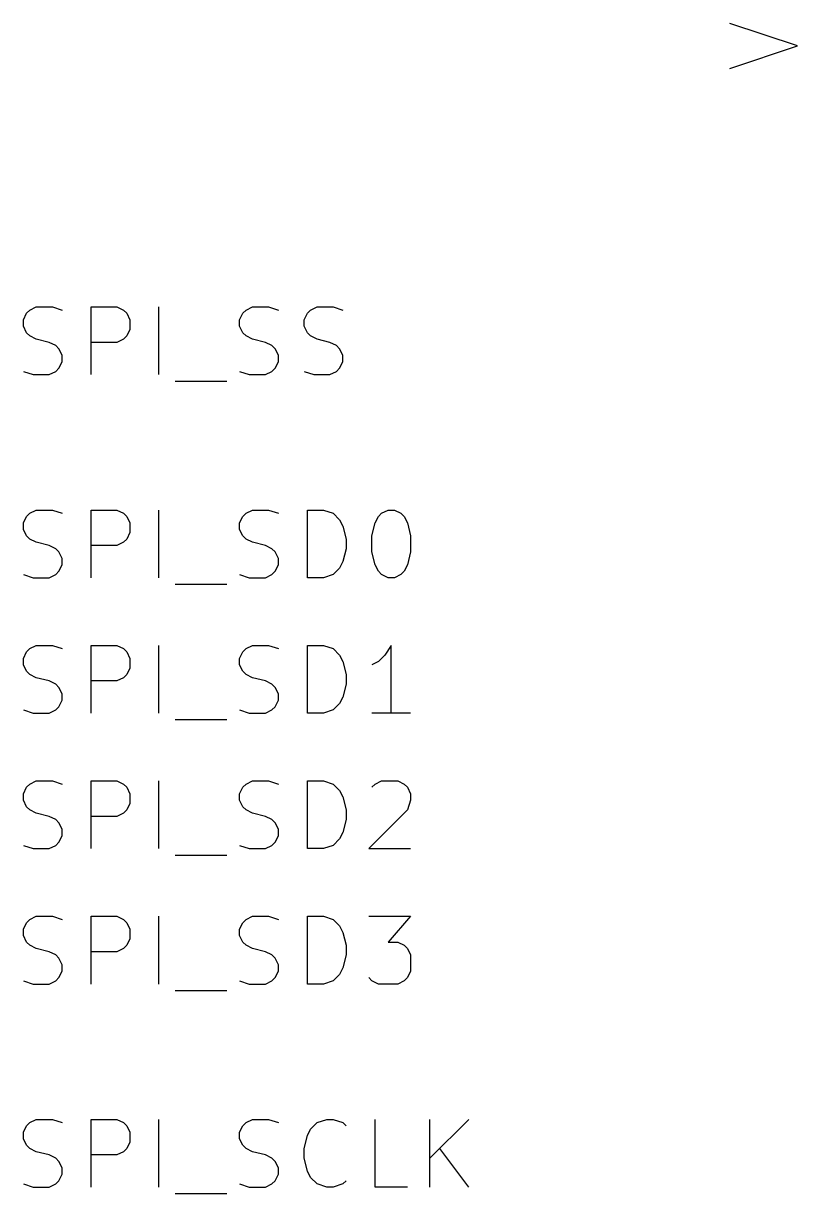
# Model space of a CAD drawing. Extents: x 0.4 to 16.1, y -11.3 to -0.4.
# Drawn here: x 2.452 to 3.023, y -6.978 to -6.114 of the extents above; entities that cross this region are included whole.
import ezdxf

# ---------------------------------------------------------------- set-up
doc = ezdxf.new("R2010")
doc.units = 0
doc.header["$MEASUREMENT"] = 0
doc.layers.add('CYAN2', color=4, linetype='CONTINUOUS')

msp = doc.modelspace()

# ---------------------------------------------------------------- linework, layer by layer
at = {"layer": 'CYAN2', "linetype": 'CONTINUOUS'}
for p, q in [((3.02313, -6.13048), (2.97313, -6.11381)), ((3.02313, -6.13048), (2.97313, -6.11381)), ((2.97313, -6.14714), (3.02313, -6.13048)), ((2.97313, -6.14714), (3.02313, -6.13048)), ((2.45667, -6.32551), (2.46143, -6.32313)), ((2.45667, -6.32551), (2.46143, -6.32313)), ((2.46143, -6.32313), (2.47333, -6.32313)), ((2.46143, -6.32313), (2.47333, -6.32313)), ((2.47333, -6.32313), (2.48048, -6.32551)), ((2.47333, -6.32313), (2.48048, -6.32551)), ((2.5019, -6.37313), (2.5019, -6.32313)), ((2.5019, -6.32313), (2.52095, -6.32313)), ((2.5019, -6.37313), (2.5019, -6.32313)), ((2.5019, -6.32313), (2.52095, -6.32313)), ((2.52095, -6.32313), (2.52571, -6.32551)), ((2.52095, -6.32313), (2.52571, -6.32551)), ((2.5519, -6.37313), (2.5519, -6.32313)), ((2.5519, -6.37313), (2.5519, -6.32313)), ((2.61619, -6.32551), (2.62095, -6.32313)), ((2.61619, -6.32551), (2.62095, -6.32313)), ((2.62095, -6.32313), (2.63285, -6.32313)), ((2.62095, -6.32313), (2.63285, -6.32313)), ((2.63285, -6.32313), (2.64, -6.32551)), ((2.63285, -6.32313), (2.64, -6.32551)), ((2.66381, -6.32551), (2.66857, -6.32313)), ((2.66381, -6.32551), (2.66857, -6.32313)), ((2.66857, -6.32313), (2.68047, -6.32313)), ((2.66857, -6.32313), (2.68047, -6.32313)), ((2.68047, -6.32313), (2.68762, -6.32551)), ((2.68047, -6.32313), (2.68762, -6.32551)), ((2.45191, -6.33265), (2.45428, -6.32789)), ((2.45191, -6.33265), (2.45428, -6.32789)), ((2.45191, -6.33742), (2.45191, -6.33265)), ((2.45191, -6.33742), (2.45191, -6.33265)), ((2.45428, -6.32789), (2.45667, -6.32551)), ((2.45428, -6.32789), (2.45667, -6.32551)), ((2.52571, -6.32551), (2.52809, -6.32789)), ((2.52571, -6.32551), (2.52809, -6.32789)), ((2.52809, -6.32789), (2.53047, -6.33265)), ((2.52809, -6.32789), (2.53047, -6.33265)), ((2.53047, -6.33265), (2.53047, -6.3398)), ((2.53047, -6.33265), (2.53047, -6.3398)), ((2.61143, -6.33265), (2.61381, -6.32789)), ((2.61143, -6.33265), (2.61381, -6.32789)), ((2.61143, -6.33742), (2.61143, -6.33265)), ((2.61143, -6.33742), (2.61143, -6.33265)), ((2.61381, -6.32789), (2.61619, -6.32551)), ((2.61381, -6.32789), (2.61619, -6.32551)), ((2.65905, -6.33265), (2.66143, -6.32789)), ((2.65905, -6.33265), (2.66143, -6.32789)), ((2.65905, -6.33742), (2.65905, -6.33265)), ((2.65905, -6.33742), (2.65905, -6.33265)), ((2.66143, -6.32789), (2.66381, -6.32551)), ((2.66143, -6.32789), (2.66381, -6.32551)), ((2.45428, -6.34218), (2.45191, -6.33742)), ((2.45428, -6.34218), (2.45191, -6.33742)), ((2.45667, -6.34456), (2.45428, -6.34218)), ((2.45667, -6.34456), (2.45428, -6.34218)), ((2.53047, -6.3398), (2.52809, -6.34456)), ((2.53047, -6.3398), (2.52809, -6.34456)), ((2.61381, -6.34218), (2.61143, -6.33742)), ((2.61381, -6.34218), (2.61143, -6.33742)), ((2.61619, -6.34456), (2.61381, -6.34218)), ((2.61619, -6.34456), (2.61381, -6.34218)), ((2.66143, -6.34218), (2.65905, -6.33742)), ((2.66143, -6.34218), (2.65905, -6.33742)), ((2.66381, -6.34456), (2.66143, -6.34218)), ((2.66381, -6.34456), (2.66143, -6.34218)), ((2.46143, -6.34694), (2.45667, -6.34456)), ((2.46143, -6.34694), (2.45667, -6.34456)), ((2.47095, -6.34932), (2.46143, -6.34694)), ((2.47095, -6.34932), (2.46143, -6.34694)), ((2.47571, -6.3517), (2.47095, -6.34932)), ((2.47571, -6.3517), (2.47095, -6.34932)), ((2.52095, -6.34932), (2.5019, -6.34932)), ((2.52095, -6.34932), (2.5019, -6.34932)), ((2.52571, -6.34694), (2.52095, -6.34932)), ((2.52571, -6.34694), (2.52095, -6.34932)), ((2.52809, -6.34456), (2.52571, -6.34694)), ((2.52809, -6.34456), (2.52571, -6.34694)), ((2.62095, -6.34694), (2.61619, -6.34456)), ((2.62095, -6.34694), (2.61619, -6.34456)), ((2.63048, -6.34932), (2.62095, -6.34694)), ((2.63048, -6.34932), (2.62095, -6.34694)), ((2.63524, -6.3517), (2.63048, -6.34932)), ((2.63524, -6.3517), (2.63048, -6.34932)), ((2.66857, -6.34694), (2.66381, -6.34456)), ((2.66857, -6.34694), (2.66381, -6.34456)), ((2.67809, -6.34932), (2.66857, -6.34694)), ((2.67809, -6.34932), (2.66857, -6.34694)), ((2.68285, -6.3517), (2.67809, -6.34932)), ((2.68285, -6.3517), (2.67809, -6.34932)), ((2.47809, -6.35408), (2.47571, -6.3517)), ((2.47809, -6.35408), (2.47571, -6.3517)), ((2.48048, -6.35885), (2.47809, -6.35408)), ((2.48048, -6.35885), (2.47809, -6.35408)), ((2.48048, -6.36361), (2.48048, -6.35885)), ((2.48048, -6.36361), (2.48048, -6.35885)), ((2.63762, -6.35408), (2.63524, -6.3517)), ((2.63762, -6.35408), (2.63524, -6.3517)), ((2.64, -6.35885), (2.63762, -6.35408)), ((2.64, -6.35885), (2.63762, -6.35408)), ((2.64, -6.36361), (2.64, -6.35885)), ((2.64, -6.36361), (2.64, -6.35885)), ((2.68524, -6.35408), (2.68285, -6.3517)), ((2.68524, -6.35408), (2.68285, -6.3517)), ((2.68762, -6.35885), (2.68524, -6.35408)), ((2.68762, -6.35885), (2.68524, -6.35408)), ((2.68762, -6.36361), (2.68762, -6.35885)), ((2.68762, -6.36361), (2.68762, -6.35885)), ((2.47809, -6.36837), (2.48048, -6.36361)), ((2.47809, -6.36837), (2.48048, -6.36361)), ((2.63762, -6.36837), (2.64, -6.36361)), ((2.63762, -6.36837), (2.64, -6.36361)), ((2.68524, -6.36837), (2.68762, -6.36361)), ((2.68524, -6.36837), (2.68762, -6.36361)), ((2.45191, -6.37075), (2.45905, -6.37313)), ((2.45191, -6.37075), (2.45905, -6.37313)), ((2.45905, -6.37313), (2.47095, -6.37313)), ((2.45905, -6.37313), (2.47095, -6.37313)), ((2.47095, -6.37313), (2.47571, -6.37075)), ((2.47095, -6.37313), (2.47571, -6.37075)), ((2.47571, -6.37075), (2.47809, -6.36837)), ((2.47571, -6.37075), (2.47809, -6.36837)), ((2.61143, -6.37075), (2.61857, -6.37313)), ((2.61143, -6.37075), (2.61857, -6.37313)), ((2.61857, -6.37313), (2.63048, -6.37313)), ((2.61857, -6.37313), (2.63048, -6.37313)), ((2.63048, -6.37313), (2.63524, -6.37075)), ((2.63048, -6.37313), (2.63524, -6.37075)), ((2.63524, -6.37075), (2.63762, -6.36837)), ((2.63524, -6.37075), (2.63762, -6.36837)), ((2.65905, -6.37075), (2.66619, -6.37313)), ((2.65905, -6.37075), (2.66619, -6.37313)), ((2.66619, -6.37313), (2.67809, -6.37313)), ((2.66619, -6.37313), (2.67809, -6.37313)), ((2.67809, -6.37313), (2.68285, -6.37075)), ((2.67809, -6.37313), (2.68285, -6.37075)), ((2.68285, -6.37075), (2.68524, -6.36837)), ((2.68285, -6.37075), (2.68524, -6.36837)), ((2.56381, -6.37789), (2.60191, -6.37789)), ((2.56381, -6.37789), (2.60191, -6.37789)), ((2.45191, -6.48265), (2.45428, -6.47789)), ((2.45191, -6.48265), (2.45428, -6.47789)), ((2.45428, -6.47789), (2.45667, -6.47551)), ((2.45428, -6.47789), (2.45667, -6.47551)), ((2.45667, -6.47551), (2.46143, -6.47313)), ((2.45667, -6.47551), (2.46143, -6.47313)), ((2.46143, -6.47313), (2.47333, -6.47313)), ((2.46143, -6.47313), (2.47333, -6.47313)), ((2.47333, -6.47313), (2.48048, -6.47551)), ((2.47333, -6.47313), (2.48048, -6.47551)), ((2.5019, -6.52313), (2.5019, -6.47313)), ((2.5019, -6.47313), (2.52095, -6.47313)), ((2.5019, -6.52313), (2.5019, -6.47313)), ((2.5019, -6.47313), (2.52095, -6.47313)), ((2.52095, -6.47313), (2.52571, -6.47551)), ((2.52095, -6.47313), (2.52571, -6.47551)), ((2.52571, -6.47551), (2.52809, -6.47789)), ((2.52571, -6.47551), (2.52809, -6.47789)), ((2.52809, -6.47789), (2.53047, -6.48265)), ((2.52809, -6.47789), (2.53047, -6.48265)), ((2.5519, -6.52313), (2.5519, -6.47313)), ((2.5519, -6.52313), (2.5519, -6.47313)), ((2.61143, -6.48265), (2.61381, -6.47789)), ((2.61143, -6.48265), (2.61381, -6.47789)), ((2.61381, -6.47789), (2.61619, -6.47551)), ((2.61381, -6.47789), (2.61619, -6.47551)), ((2.61619, -6.47551), (2.62095, -6.47313)), ((2.61619, -6.47551), (2.62095, -6.47313)), ((2.62095, -6.47313), (2.63285, -6.47313)), ((2.62095, -6.47313), (2.63285, -6.47313)), ((2.63285, -6.47313), (2.64, -6.47551)), ((2.63285, -6.47313), (2.64, -6.47551)), ((2.66143, -6.52313), (2.66143, -6.47313)), ((2.66143, -6.47313), (2.67333, -6.47313)), ((2.66143, -6.52313), (2.66143, -6.47313)), ((2.66143, -6.47313), (2.67333, -6.47313)), ((2.67333, -6.47313), (2.68047, -6.47551)), ((2.67333, -6.47313), (2.68047, -6.47551)), ((2.68047, -6.47551), (2.68524, -6.48028)), ((2.68047, -6.47551), (2.68524, -6.48028)), ((2.68524, -6.48028), (2.68762, -6.48504)), ((2.68524, -6.48028), (2.68762, -6.48504)), ((2.71143, -6.48265), (2.71381, -6.47789)), ((2.71143, -6.48265), (2.71381, -6.47789)), ((2.71381, -6.47789), (2.71619, -6.47551)), ((2.71381, -6.47789), (2.71619, -6.47551)), ((2.71619, -6.47551), (2.72095, -6.47313)), ((2.71619, -6.47551), (2.72095, -6.47313)), ((2.72095, -6.47313), (2.72571, -6.47313)), ((2.72095, -6.47313), (2.72571, -6.47313)), ((2.72571, -6.47313), (2.73047, -6.47551)), ((2.72571, -6.47313), (2.73047, -6.47551)), ((2.73047, -6.47551), (2.73285, -6.47789)), ((2.73047, -6.47551), (2.73285, -6.47789)), ((2.73285, -6.47789), (2.73524, -6.48265)), ((2.73285, -6.47789), (2.73524, -6.48265)), ((2.45191, -6.48742), (2.45191, -6.48265)), ((2.45191, -6.48742), (2.45191, -6.48265)), ((2.45428, -6.49218), (2.45191, -6.48742)), ((2.45428, -6.49218), (2.45191, -6.48742)), ((2.53047, -6.48265), (2.53047, -6.4898)), ((2.53047, -6.48265), (2.53047, -6.4898)), ((2.61143, -6.48742), (2.61143, -6.48265)), ((2.61143, -6.48742), (2.61143, -6.48265)), ((2.61381, -6.49218), (2.61143, -6.48742)), ((2.61381, -6.49218), (2.61143, -6.48742)), ((2.68762, -6.48504), (2.69, -6.49456)), ((2.68762, -6.48504), (2.69, -6.49456)), ((2.70905, -6.49218), (2.71143, -6.48265)), ((2.70905, -6.49218), (2.71143, -6.48265)), ((2.73524, -6.48265), (2.73762, -6.49218)), ((2.73524, -6.48265), (2.73762, -6.49218)), ((2.45667, -6.49456), (2.45428, -6.49218)), ((2.45667, -6.49456), (2.45428, -6.49218)), ((2.46143, -6.49694), (2.45667, -6.49456)), ((2.46143, -6.49694), (2.45667, -6.49456)), ((2.47095, -6.49932), (2.46143, -6.49694)), ((2.47095, -6.49932), (2.46143, -6.49694)), ((2.52571, -6.49694), (2.52095, -6.49932)), ((2.52571, -6.49694), (2.52095, -6.49932)), ((2.52809, -6.49456), (2.52571, -6.49694)), ((2.52809, -6.49456), (2.52571, -6.49694)), ((2.53047, -6.4898), (2.52809, -6.49456)), ((2.53047, -6.4898), (2.52809, -6.49456)), ((2.61619, -6.49456), (2.61381, -6.49218)), ((2.61619, -6.49456), (2.61381, -6.49218)), ((2.62095, -6.49694), (2.61619, -6.49456)), ((2.62095, -6.49694), (2.61619, -6.49456)), ((2.63048, -6.49932), (2.62095, -6.49694)), ((2.63048, -6.49932), (2.62095, -6.49694)), ((2.69, -6.49456), (2.69, -6.5017)), ((2.69, -6.49456), (2.69, -6.5017)), ((2.70905, -6.50408), (2.70905, -6.49218)), ((2.70905, -6.50408), (2.70905, -6.49218)), ((2.73762, -6.49218), (2.73762, -6.50408)), ((2.73762, -6.49218), (2.73762, -6.50408)), ((2.47571, -6.5017), (2.47095, -6.49932)), ((2.47571, -6.5017), (2.47095, -6.49932)), ((2.47809, -6.50408), (2.47571, -6.5017)), ((2.47809, -6.50408), (2.47571, -6.5017)), ((2.48048, -6.50885), (2.47809, -6.50408)), ((2.48048, -6.50885), (2.47809, -6.50408)), ((2.52095, -6.49932), (2.5019, -6.49932)), ((2.52095, -6.49932), (2.5019, -6.49932)), ((2.63524, -6.5017), (2.63048, -6.49932)), ((2.63524, -6.5017), (2.63048, -6.49932)), ((2.63762, -6.50408), (2.63524, -6.5017)), ((2.63762, -6.50408), (2.63524, -6.5017)), ((2.64, -6.50885), (2.63762, -6.50408)), ((2.64, -6.50885), (2.63762, -6.50408)), ((2.69, -6.5017), (2.68762, -6.51122)), ((2.69, -6.5017), (2.68762, -6.51122)), ((2.71143, -6.51361), (2.70905, -6.50408)), ((2.71143, -6.51361), (2.70905, -6.50408)), ((2.73762, -6.50408), (2.73524, -6.51361)), ((2.73762, -6.50408), (2.73524, -6.51361)), ((2.47809, -6.51837), (2.48048, -6.51361)), ((2.47809, -6.51837), (2.48048, -6.51361)), ((2.48048, -6.51361), (2.48048, -6.50885)), ((2.48048, -6.51361), (2.48048, -6.50885)), ((2.63762, -6.51837), (2.64, -6.51361)), ((2.63762, -6.51837), (2.64, -6.51361)), ((2.64, -6.51361), (2.64, -6.50885)), ((2.64, -6.51361), (2.64, -6.50885)), ((2.68762, -6.51122), (2.68524, -6.51599)), ((2.68762, -6.51122), (2.68524, -6.51599)), ((2.71381, -6.51837), (2.71143, -6.51361)), ((2.71381, -6.51837), (2.71143, -6.51361)), ((2.73524, -6.51361), (2.73285, -6.51837)), ((2.73524, -6.51361), (2.73285, -6.51837)), ((2.45191, -6.52075), (2.45905, -6.52313)), ((2.45191, -6.52075), (2.45905, -6.52313)), ((2.45905, -6.52313), (2.47095, -6.52313)), ((2.45905, -6.52313), (2.47095, -6.52313)), ((2.47095, -6.52313), (2.47571, -6.52075)), ((2.47095, -6.52313), (2.47571, -6.52075)), ((2.47571, -6.52075), (2.47809, -6.51837)), ((2.47571, -6.52075), (2.47809, -6.51837)), ((2.61143, -6.52075), (2.61857, -6.52313)), ((2.61143, -6.52075), (2.61857, -6.52313)), ((2.61857, -6.52313), (2.63048, -6.52313)), ((2.61857, -6.52313), (2.63048, -6.52313)), ((2.63048, -6.52313), (2.63524, -6.52075)), ((2.63048, -6.52313), (2.63524, -6.52075)), ((2.63524, -6.52075), (2.63762, -6.51837)), ((2.63524, -6.52075), (2.63762, -6.51837)), ((2.67333, -6.52313), (2.66143, -6.52313)), ((2.67333, -6.52313), (2.66143, -6.52313)), ((2.68047, -6.52075), (2.67333, -6.52313)), ((2.68047, -6.52075), (2.67333, -6.52313)), ((2.68524, -6.51599), (2.68047, -6.52075)), ((2.68524, -6.51599), (2.68047, -6.52075)), ((2.71619, -6.52075), (2.71381, -6.51837)), ((2.71619, -6.52075), (2.71381, -6.51837)), ((2.72095, -6.52313), (2.71619, -6.52075)), ((2.72095, -6.52313), (2.71619, -6.52075)), ((2.72571, -6.52313), (2.72095, -6.52313)), ((2.72571, -6.52313), (2.72095, -6.52313)), ((2.73047, -6.52075), (2.72571, -6.52313)), ((2.73047, -6.52075), (2.72571, -6.52313)), ((2.73285, -6.51837), (2.73047, -6.52075)), ((2.73285, -6.51837), (2.73047, -6.52075)), ((2.56381, -6.52789), (2.60191, -6.52789)), ((2.56381, -6.52789), (2.60191, -6.52789)), ((2.45428, -6.57789), (2.45667, -6.57551)), ((2.45428, -6.57789), (2.45667, -6.57551)), ((2.45667, -6.57551), (2.46143, -6.57313)), ((2.45667, -6.57551), (2.46143, -6.57313)), ((2.46143, -6.57313), (2.47333, -6.57313)), ((2.46143, -6.57313), (2.47333, -6.57313)), ((2.47333, -6.57313), (2.48048, -6.57551)), ((2.47333, -6.57313), (2.48048, -6.57551)), ((2.5019, -6.62313), (2.5019, -6.57313)), ((2.5019, -6.57313), (2.52095, -6.57313)), ((2.5019, -6.62313), (2.5019, -6.57313)), ((2.5019, -6.57313), (2.52095, -6.57313)), ((2.52095, -6.57313), (2.52571, -6.57551)), ((2.52095, -6.57313), (2.52571, -6.57551)), ((2.52571, -6.57551), (2.52809, -6.57789)), ((2.52571, -6.57551), (2.52809, -6.57789)), ((2.5519, -6.62313), (2.5519, -6.57313)), ((2.5519, -6.62313), (2.5519, -6.57313)), ((2.61381, -6.57789), (2.61619, -6.57551)), ((2.61381, -6.57789), (2.61619, -6.57551)), ((2.61619, -6.57551), (2.62095, -6.57313)), ((2.61619, -6.57551), (2.62095, -6.57313)), ((2.62095, -6.57313), (2.63285, -6.57313)), ((2.62095, -6.57313), (2.63285, -6.57313)), ((2.63285, -6.57313), (2.64, -6.57551)), ((2.63285, -6.57313), (2.64, -6.57551)), ((2.66143, -6.62313), (2.66143, -6.57313)), ((2.66143, -6.57313), (2.67333, -6.57313)), ((2.66143, -6.62313), (2.66143, -6.57313)), ((2.66143, -6.57313), (2.67333, -6.57313)), ((2.67333, -6.57313), (2.68047, -6.57551)), ((2.67333, -6.57313), (2.68047, -6.57551)), ((2.68047, -6.57551), (2.68524, -6.58028)), ((2.68047, -6.57551), (2.68524, -6.58028)), ((2.72333, -6.57313), (2.71857, -6.58028)), ((2.72333, -6.57313), (2.71857, -6.58028)), ((2.72333, -6.62313), (2.72333, -6.57313)), ((2.72333, -6.62313), (2.72333, -6.57313)), ((2.45191, -6.58265), (2.45428, -6.57789)), ((2.45191, -6.58265), (2.45428, -6.57789)), ((2.45191, -6.58742), (2.45191, -6.58265)), ((2.45191, -6.58742), (2.45191, -6.58265)), ((2.52809, -6.57789), (2.53047, -6.58265)), ((2.52809, -6.57789), (2.53047, -6.58265)), ((2.53047, -6.58265), (2.53047, -6.5898)), ((2.53047, -6.58265), (2.53047, -6.5898)), ((2.61143, -6.58265), (2.61381, -6.57789)), ((2.61143, -6.58265), (2.61381, -6.57789)), ((2.61143, -6.58742), (2.61143, -6.58265)), ((2.61143, -6.58742), (2.61143, -6.58265)), ((2.68524, -6.58028), (2.68762, -6.58504)), ((2.68524, -6.58028), (2.68762, -6.58504)), ((2.71857, -6.58028), (2.71381, -6.58504)), ((2.71857, -6.58028), (2.71381, -6.58504)), ((2.45428, -6.59218), (2.45191, -6.58742)), ((2.45428, -6.59218), (2.45191, -6.58742)), ((2.45667, -6.59456), (2.45428, -6.59218)), ((2.45667, -6.59456), (2.45428, -6.59218)), ((2.53047, -6.5898), (2.52809, -6.59456)), ((2.53047, -6.5898), (2.52809, -6.59456)), ((2.61381, -6.59218), (2.61143, -6.58742)), ((2.61381, -6.59218), (2.61143, -6.58742)), ((2.61619, -6.59456), (2.61381, -6.59218)), ((2.61619, -6.59456), (2.61381, -6.59218)), ((2.68762, -6.58504), (2.69, -6.59456)), ((2.68762, -6.58504), (2.69, -6.59456)), ((2.71381, -6.58504), (2.70905, -6.58742)), ((2.71381, -6.58504), (2.70905, -6.58742)), ((2.46143, -6.59694), (2.45667, -6.59456)), ((2.46143, -6.59694), (2.45667, -6.59456)), ((2.47095, -6.59932), (2.46143, -6.59694)), ((2.47095, -6.59932), (2.46143, -6.59694)), ((2.47571, -6.6017), (2.47095, -6.59932)), ((2.47571, -6.6017), (2.47095, -6.59932)), ((2.52095, -6.59932), (2.5019, -6.59932)), ((2.52095, -6.59932), (2.5019, -6.59932)), ((2.52571, -6.59694), (2.52095, -6.59932)), ((2.52571, -6.59694), (2.52095, -6.59932)), ((2.52809, -6.59456), (2.52571, -6.59694)), ((2.52809, -6.59456), (2.52571, -6.59694)), ((2.62095, -6.59694), (2.61619, -6.59456)), ((2.62095, -6.59694), (2.61619, -6.59456)), ((2.63048, -6.59932), (2.62095, -6.59694)), ((2.63048, -6.59932), (2.62095, -6.59694)), ((2.63524, -6.6017), (2.63048, -6.59932)), ((2.63524, -6.6017), (2.63048, -6.59932)), ((2.69, -6.59456), (2.69, -6.6017)), ((2.69, -6.59456), (2.69, -6.6017)), ((2.47809, -6.60408), (2.47571, -6.6017)), ((2.47809, -6.60408), (2.47571, -6.6017)), ((2.48048, -6.60885), (2.47809, -6.60408)), ((2.48048, -6.60885), (2.47809, -6.60408)), ((2.48048, -6.61361), (2.48048, -6.60885)), ((2.48048, -6.61361), (2.48048, -6.60885)), ((2.63762, -6.60408), (2.63524, -6.6017)), ((2.63762, -6.60408), (2.63524, -6.6017)), ((2.64, -6.60885), (2.63762, -6.60408)), ((2.64, -6.60885), (2.63762, -6.60408)), ((2.64, -6.61361), (2.64, -6.60885)), ((2.64, -6.61361), (2.64, -6.60885)), ((2.69, -6.6017), (2.68762, -6.61122)), ((2.69, -6.6017), (2.68762, -6.61122)), ((2.47571, -6.62075), (2.47809, -6.61837)), ((2.47571, -6.62075), (2.47809, -6.61837)), ((2.47809, -6.61837), (2.48048, -6.61361)), ((2.47809, -6.61837), (2.48048, -6.61361)), ((2.63524, -6.62075), (2.63762, -6.61837)), ((2.63524, -6.62075), (2.63762, -6.61837)), ((2.63762, -6.61837), (2.64, -6.61361)), ((2.63762, -6.61837), (2.64, -6.61361)), ((2.68524, -6.61599), (2.68047, -6.62075)), ((2.68524, -6.61599), (2.68047, -6.62075)), ((2.68762, -6.61122), (2.68524, -6.61599)), ((2.68762, -6.61122), (2.68524, -6.61599)), ((2.45191, -6.62075), (2.45905, -6.62313)), ((2.45191, -6.62075), (2.45905, -6.62313)), ((2.45905, -6.62313), (2.47095, -6.62313)), ((2.45905, -6.62313), (2.47095, -6.62313)), ((2.47095, -6.62313), (2.47571, -6.62075)), ((2.47095, -6.62313), (2.47571, -6.62075)), ((2.61143, -6.62075), (2.61857, -6.62313)), ((2.61143, -6.62075), (2.61857, -6.62313)), ((2.61857, -6.62313), (2.63048, -6.62313)), ((2.61857, -6.62313), (2.63048, -6.62313)), ((2.63048, -6.62313), (2.63524, -6.62075)), ((2.63048, -6.62313), (2.63524, -6.62075)), ((2.67333, -6.62313), (2.66143, -6.62313)), ((2.67333, -6.62313), (2.66143, -6.62313)), ((2.68047, -6.62075), (2.67333, -6.62313)), ((2.68047, -6.62075), (2.67333, -6.62313)), ((2.73762, -6.62313), (2.70905, -6.62313)), ((2.73762, -6.62313), (2.70905, -6.62313)), ((2.56381, -6.62789), (2.60191, -6.62789)), ((2.56381, -6.62789), (2.60191, -6.62789)), ((2.45191, -6.68265), (2.45428, -6.67789)), ((2.45191, -6.68265), (2.45428, -6.67789)), ((2.45428, -6.67789), (2.45667, -6.67551)), ((2.45428, -6.67789), (2.45667, -6.67551)), ((2.45667, -6.67551), (2.46143, -6.67313)), ((2.45667, -6.67551), (2.46143, -6.67313)), ((2.46143, -6.67313), (2.47333, -6.67313)), ((2.46143, -6.67313), (2.47333, -6.67313)), ((2.47333, -6.67313), (2.48048, -6.67551)), ((2.47333, -6.67313), (2.48048, -6.67551)), ((2.5019, -6.72313), (2.5019, -6.67313)), ((2.5019, -6.67313), (2.52095, -6.67313)), ((2.5019, -6.72313), (2.5019, -6.67313)), ((2.5019, -6.67313), (2.52095, -6.67313)), ((2.52095, -6.67313), (2.52571, -6.67551)), ((2.52095, -6.67313), (2.52571, -6.67551)), ((2.52571, -6.67551), (2.52809, -6.67789)), ((2.52571, -6.67551), (2.52809, -6.67789)), ((2.52809, -6.67789), (2.53047, -6.68265)), ((2.52809, -6.67789), (2.53047, -6.68265)), ((2.5519, -6.72313), (2.5519, -6.67313)), ((2.5519, -6.72313), (2.5519, -6.67313)), ((2.61143, -6.68265), (2.61381, -6.67789)), ((2.61143, -6.68265), (2.61381, -6.67789)), ((2.61381, -6.67789), (2.61619, -6.67551)), ((2.61381, -6.67789), (2.61619, -6.67551)), ((2.61619, -6.67551), (2.62095, -6.67313)), ((2.61619, -6.67551), (2.62095, -6.67313)), ((2.62095, -6.67313), (2.63285, -6.67313)), ((2.62095, -6.67313), (2.63285, -6.67313)), ((2.63285, -6.67313), (2.64, -6.67551)), ((2.63285, -6.67313), (2.64, -6.67551)), ((2.66143, -6.72313), (2.66143, -6.67313)), ((2.66143, -6.67313), (2.67333, -6.67313)), ((2.66143, -6.72313), (2.66143, -6.67313)), ((2.66143, -6.67313), (2.67333, -6.67313)), ((2.67333, -6.67313), (2.68047, -6.67551)), ((2.67333, -6.67313), (2.68047, -6.67551)), ((2.68047, -6.67551), (2.68524, -6.68028)), ((2.68047, -6.67551), (2.68524, -6.68028)), ((2.70905, -6.67789), (2.71143, -6.67551)), ((2.70905, -6.67789), (2.71143, -6.67551)), ((2.71143, -6.67551), (2.71619, -6.67313)), ((2.71143, -6.67551), (2.71619, -6.67313)), ((2.71619, -6.67313), (2.72809, -6.67313)), ((2.71619, -6.67313), (2.72809, -6.67313)), ((2.72809, -6.67313), (2.73285, -6.67551)), ((2.72809, -6.67313), (2.73285, -6.67551)), ((2.73285, -6.67551), (2.73524, -6.67789)), ((2.73285, -6.67551), (2.73524, -6.67789)), ((2.73524, -6.67789), (2.73762, -6.68265)), ((2.73524, -6.67789), (2.73762, -6.68265)), ((2.45191, -6.68742), (2.45191, -6.68265)), ((2.45191, -6.68742), (2.45191, -6.68265)), ((2.45428, -6.69218), (2.45191, -6.68742)), ((2.45428, -6.69218), (2.45191, -6.68742)), ((2.53047, -6.68265), (2.53047, -6.6898)), ((2.53047, -6.68265), (2.53047, -6.6898)), ((2.61143, -6.68742), (2.61143, -6.68265)), ((2.61143, -6.68742), (2.61143, -6.68265)), ((2.61381, -6.69218), (2.61143, -6.68742)), ((2.61381, -6.69218), (2.61143, -6.68742)), ((2.68524, -6.68028), (2.68762, -6.68504)), ((2.68524, -6.68028), (2.68762, -6.68504)), ((2.68762, -6.68504), (2.69, -6.69456)), ((2.68762, -6.68504), (2.69, -6.69456)), ((2.73762, -6.68742), (2.73524, -6.69456)), ((2.73762, -6.68742), (2.73524, -6.69456)), ((2.73762, -6.68265), (2.73762, -6.68742)), ((2.73762, -6.68265), (2.73762, -6.68742)), ((2.45667, -6.69456), (2.45428, -6.69218)), ((2.45667, -6.69456), (2.45428, -6.69218)), ((2.46143, -6.69694), (2.45667, -6.69456)), ((2.46143, -6.69694), (2.45667, -6.69456)), ((2.52809, -6.69456), (2.52571, -6.69694)), ((2.52809, -6.69456), (2.52571, -6.69694)), ((2.53047, -6.6898), (2.52809, -6.69456)), ((2.53047, -6.6898), (2.52809, -6.69456)), ((2.61619, -6.69456), (2.61381, -6.69218)), ((2.61619, -6.69456), (2.61381, -6.69218)), ((2.62095, -6.69694), (2.61619, -6.69456)), ((2.62095, -6.69694), (2.61619, -6.69456)), ((2.69, -6.69456), (2.69, -6.7017)), ((2.69, -6.69456), (2.69, -6.7017)), ((2.73524, -6.69456), (2.70667, -6.72313)), ((2.73524, -6.69456), (2.70667, -6.72313)), ((2.47095, -6.69932), (2.46143, -6.69694)), ((2.47095, -6.69932), (2.46143, -6.69694)), ((2.47571, -6.7017), (2.47095, -6.69932)), ((2.47571, -6.7017), (2.47095, -6.69932)), ((2.47809, -6.70408), (2.47571, -6.7017)), ((2.47809, -6.70408), (2.47571, -6.7017)), ((2.48048, -6.70885), (2.47809, -6.70408)), ((2.48048, -6.70885), (2.47809, -6.70408)), ((2.52095, -6.69932), (2.5019, -6.69932)), ((2.52095, -6.69932), (2.5019, -6.69932)), ((2.52571, -6.69694), (2.52095, -6.69932)), ((2.52571, -6.69694), (2.52095, -6.69932)), ((2.63048, -6.69932), (2.62095, -6.69694)), ((2.63048, -6.69932), (2.62095, -6.69694)), ((2.63524, -6.7017), (2.63048, -6.69932)), ((2.63524, -6.7017), (2.63048, -6.69932)), ((2.63762, -6.70408), (2.63524, -6.7017)), ((2.63762, -6.70408), (2.63524, -6.7017)), ((2.64, -6.70885), (2.63762, -6.70408)), ((2.64, -6.70885), (2.63762, -6.70408)), ((2.69, -6.7017), (2.68762, -6.71122)), ((2.69, -6.7017), (2.68762, -6.71122)), ((2.47809, -6.71837), (2.48048, -6.71361)), ((2.47809, -6.71837), (2.48048, -6.71361)), ((2.48048, -6.71361), (2.48048, -6.70885)), ((2.48048, -6.71361), (2.48048, -6.70885)), ((2.63762, -6.71837), (2.64, -6.71361)), ((2.63762, -6.71837), (2.64, -6.71361)), ((2.64, -6.71361), (2.64, -6.70885)), ((2.64, -6.71361), (2.64, -6.70885)), ((2.68762, -6.71122), (2.68524, -6.71599)), ((2.68762, -6.71122), (2.68524, -6.71599)), ((2.45191, -6.72075), (2.45905, -6.72313)), ((2.45191, -6.72075), (2.45905, -6.72313)), ((2.47095, -6.72313), (2.47571, -6.72075)), ((2.47095, -6.72313), (2.47571, -6.72075)), ((2.47571, -6.72075), (2.47809, -6.71837)), ((2.47571, -6.72075), (2.47809, -6.71837)), ((2.61143, -6.72075), (2.61857, -6.72313)), ((2.61143, -6.72075), (2.61857, -6.72313)), ((2.63048, -6.72313), (2.63524, -6.72075)), ((2.63048, -6.72313), (2.63524, -6.72075)), ((2.63524, -6.72075), (2.63762, -6.71837)), ((2.63524, -6.72075), (2.63762, -6.71837)), ((2.68047, -6.72075), (2.67333, -6.72313)), ((2.68047, -6.72075), (2.67333, -6.72313)), ((2.68524, -6.71599), (2.68047, -6.72075)), ((2.68524, -6.71599), (2.68047, -6.72075)), ((2.45905, -6.72313), (2.47095, -6.72313)), ((2.45905, -6.72313), (2.47095, -6.72313)), ((2.56381, -6.72789), (2.60191, -6.72789)), ((2.56381, -6.72789), (2.60191, -6.72789)), ((2.61857, -6.72313), (2.63048, -6.72313)), ((2.61857, -6.72313), (2.63048, -6.72313)), ((2.67333, -6.72313), (2.66143, -6.72313)), ((2.67333, -6.72313), (2.66143, -6.72313)), ((2.70667, -6.72313), (2.73762, -6.72313)), ((2.70667, -6.72313), (2.73762, -6.72313)), ((2.45667, -6.77551), (2.46143, -6.77313)), ((2.45667, -6.77551), (2.46143, -6.77313)), ((2.46143, -6.77313), (2.47333, -6.77313)), ((2.46143, -6.77313), (2.47333, -6.77313)), ((2.47333, -6.77313), (2.48048, -6.77551)), ((2.47333, -6.77313), (2.48048, -6.77551)), ((2.5019, -6.82313), (2.5019, -6.77313)), ((2.5019, -6.77313), (2.52095, -6.77313)), ((2.5019, -6.82313), (2.5019, -6.77313)), ((2.5019, -6.77313), (2.52095, -6.77313)), ((2.52095, -6.77313), (2.52571, -6.77551)), ((2.52095, -6.77313), (2.52571, -6.77551)), ((2.5519, -6.82313), (2.5519, -6.77313)), ((2.5519, -6.82313), (2.5519, -6.77313)), ((2.61619, -6.77551), (2.62095, -6.77313)), ((2.61619, -6.77551), (2.62095, -6.77313)), ((2.62095, -6.77313), (2.63285, -6.77313)), ((2.62095, -6.77313), (2.63285, -6.77313)), ((2.63285, -6.77313), (2.64, -6.77551)), ((2.63285, -6.77313), (2.64, -6.77551)), ((2.66143, -6.82313), (2.66143, -6.77313)), ((2.66143, -6.77313), (2.67333, -6.77313)), ((2.66143, -6.82313), (2.66143, -6.77313)), ((2.66143, -6.77313), (2.67333, -6.77313)), ((2.67333, -6.77313), (2.68047, -6.77551)), ((2.67333, -6.77313), (2.68047, -6.77551)), ((2.70667, -6.77313), (2.73762, -6.77313)), ((2.70667, -6.77313), (2.73762, -6.77313)), ((2.73762, -6.77313), (2.72095, -6.79218)), ((2.73762, -6.77313), (2.72095, -6.79218)), ((2.45191, -6.78265), (2.45428, -6.77789)), ((2.45191, -6.78265), (2.45428, -6.77789)), ((2.45191, -6.78742), (2.45191, -6.78265)), ((2.45191, -6.78742), (2.45191, -6.78265)), ((2.45428, -6.77789), (2.45667, -6.77551)), ((2.45428, -6.77789), (2.45667, -6.77551)), ((2.52571, -6.77551), (2.52809, -6.77789)), ((2.52571, -6.77551), (2.52809, -6.77789)), ((2.52809, -6.77789), (2.53047, -6.78265)), ((2.52809, -6.77789), (2.53047, -6.78265)), ((2.53047, -6.78265), (2.53047, -6.7898)), ((2.53047, -6.78265), (2.53047, -6.7898)), ((2.61143, -6.78265), (2.61381, -6.77789)), ((2.61143, -6.78265), (2.61381, -6.77789)), ((2.61143, -6.78742), (2.61143, -6.78265)), ((2.61143, -6.78742), (2.61143, -6.78265)), ((2.61381, -6.77789), (2.61619, -6.77551)), ((2.61381, -6.77789), (2.61619, -6.77551)), ((2.68047, -6.77551), (2.68524, -6.78028)), ((2.68047, -6.77551), (2.68524, -6.78028)), ((2.68524, -6.78028), (2.68762, -6.78504)), ((2.68524, -6.78028), (2.68762, -6.78504)), ((2.45428, -6.79218), (2.45191, -6.78742)), ((2.45428, -6.79218), (2.45191, -6.78742)), ((2.53047, -6.7898), (2.52809, -6.79456)), ((2.53047, -6.7898), (2.52809, -6.79456)), ((2.61381, -6.79218), (2.61143, -6.78742)), ((2.61381, -6.79218), (2.61143, -6.78742)), ((2.68762, -6.78504), (2.69, -6.79456)), ((2.68762, -6.78504), (2.69, -6.79456)), ((2.45667, -6.79456), (2.45428, -6.79218)), ((2.45667, -6.79456), (2.45428, -6.79218)), ((2.46143, -6.79694), (2.45667, -6.79456)), ((2.46143, -6.79694), (2.45667, -6.79456)), ((2.47095, -6.79932), (2.46143, -6.79694)), ((2.47095, -6.79932), (2.46143, -6.79694)), ((2.47571, -6.8017), (2.47095, -6.79932)), ((2.47571, -6.8017), (2.47095, -6.79932)), ((2.52095, -6.79932), (2.5019, -6.79932)), ((2.52095, -6.79932), (2.5019, -6.79932)), ((2.52571, -6.79694), (2.52095, -6.79932)), ((2.52571, -6.79694), (2.52095, -6.79932)), ((2.52809, -6.79456), (2.52571, -6.79694)), ((2.52809, -6.79456), (2.52571, -6.79694)), ((2.61619, -6.79456), (2.61381, -6.79218)), ((2.61619, -6.79456), (2.61381, -6.79218)), ((2.62095, -6.79694), (2.61619, -6.79456)), ((2.62095, -6.79694), (2.61619, -6.79456)), ((2.63048, -6.79932), (2.62095, -6.79694)), ((2.63048, -6.79932), (2.62095, -6.79694)), ((2.63524, -6.8017), (2.63048, -6.79932)), ((2.63524, -6.8017), (2.63048, -6.79932)), ((2.69, -6.79456), (2.69, -6.8017)), ((2.69, -6.79456), (2.69, -6.8017)), ((2.72095, -6.79218), (2.72809, -6.79218)), ((2.72095, -6.79218), (2.72809, -6.79218)), ((2.72809, -6.79218), (2.73285, -6.79456)), ((2.72809, -6.79218), (2.73285, -6.79456)), ((2.73285, -6.79456), (2.73524, -6.79694)), ((2.73285, -6.79456), (2.73524, -6.79694)), ((2.73524, -6.79694), (2.73762, -6.8017)), ((2.73524, -6.79694), (2.73762, -6.8017)), ((2.47809, -6.80408), (2.47571, -6.8017)), ((2.47809, -6.80408), (2.47571, -6.8017)), ((2.48048, -6.80885), (2.47809, -6.80408)), ((2.48048, -6.80885), (2.47809, -6.80408)), ((2.48048, -6.81361), (2.48048, -6.80885)), ((2.48048, -6.81361), (2.48048, -6.80885)), ((2.63762, -6.80408), (2.63524, -6.8017)), ((2.63762, -6.80408), (2.63524, -6.8017)), ((2.64, -6.80885), (2.63762, -6.80408)), ((2.64, -6.80885), (2.63762, -6.80408)), ((2.64, -6.81361), (2.64, -6.80885)), ((2.64, -6.81361), (2.64, -6.80885)), ((2.69, -6.8017), (2.68762, -6.81122)), ((2.69, -6.8017), (2.68762, -6.81122)), ((2.73762, -6.8017), (2.73762, -6.81361)), ((2.73762, -6.8017), (2.73762, -6.81361)), ((2.47809, -6.81837), (2.48048, -6.81361)), ((2.47809, -6.81837), (2.48048, -6.81361)), ((2.63762, -6.81837), (2.64, -6.81361)), ((2.63762, -6.81837), (2.64, -6.81361)), ((2.68524, -6.81599), (2.68047, -6.82075)), ((2.68524, -6.81599), (2.68047, -6.82075)), ((2.68762, -6.81122), (2.68524, -6.81599)), ((2.68762, -6.81122), (2.68524, -6.81599)), ((2.73762, -6.81361), (2.73524, -6.81837)), ((2.73762, -6.81361), (2.73524, -6.81837)), ((2.45191, -6.82075), (2.45905, -6.82313)), ((2.45191, -6.82075), (2.45905, -6.82313)), ((2.45905, -6.82313), (2.47095, -6.82313)), ((2.45905, -6.82313), (2.47095, -6.82313)), ((2.47095, -6.82313), (2.47571, -6.82075)), ((2.47095, -6.82313), (2.47571, -6.82075)), ((2.47571, -6.82075), (2.47809, -6.81837)), ((2.47571, -6.82075), (2.47809, -6.81837)), ((2.61143, -6.82075), (2.61857, -6.82313)), ((2.61143, -6.82075), (2.61857, -6.82313)), ((2.61857, -6.82313), (2.63048, -6.82313)), ((2.61857, -6.82313), (2.63048, -6.82313)), ((2.63048, -6.82313), (2.63524, -6.82075)), ((2.63048, -6.82313), (2.63524, -6.82075)), ((2.63524, -6.82075), (2.63762, -6.81837)), ((2.63524, -6.82075), (2.63762, -6.81837)), ((2.67333, -6.82313), (2.66143, -6.82313)), ((2.67333, -6.82313), (2.66143, -6.82313)), ((2.68047, -6.82075), (2.67333, -6.82313)), ((2.68047, -6.82075), (2.67333, -6.82313)), ((2.70905, -6.82075), (2.70667, -6.81837)), ((2.70905, -6.82075), (2.70667, -6.81837)), ((2.71381, -6.82313), (2.70905, -6.82075)), ((2.71381, -6.82313), (2.70905, -6.82075)), ((2.72809, -6.82313), (2.71381, -6.82313)), ((2.72809, -6.82313), (2.71381, -6.82313)), ((2.73285, -6.82075), (2.72809, -6.82313)), ((2.73285, -6.82075), (2.72809, -6.82313)), ((2.73524, -6.81837), (2.73285, -6.82075)), ((2.73524, -6.81837), (2.73285, -6.82075)), ((2.56381, -6.82789), (2.60191, -6.82789)), ((2.56381, -6.82789), (2.60191, -6.82789)), ((2.45191, -6.93265), (2.45428, -6.92789)), ((2.45191, -6.93265), (2.45428, -6.92789)), ((2.45428, -6.92789), (2.45667, -6.92551)), ((2.45428, -6.92789), (2.45667, -6.92551)), ((2.45667, -6.92551), (2.46143, -6.92313)), ((2.45667, -6.92551), (2.46143, -6.92313)), ((2.46143, -6.92313), (2.47333, -6.92313)), ((2.46143, -6.92313), (2.47333, -6.92313)), ((2.47333, -6.92313), (2.48048, -6.92551)), ((2.47333, -6.92313), (2.48048, -6.92551)), ((2.5019, -6.97313), (2.5019, -6.92313)), ((2.5019, -6.92313), (2.52095, -6.92313)), ((2.5019, -6.97313), (2.5019, -6.92313)), ((2.5019, -6.92313), (2.52095, -6.92313)), ((2.52095, -6.92313), (2.52571, -6.92551)), ((2.52095, -6.92313), (2.52571, -6.92551)), ((2.52571, -6.92551), (2.52809, -6.92789)), ((2.52571, -6.92551), (2.52809, -6.92789)), ((2.52809, -6.92789), (2.53047, -6.93265)), ((2.52809, -6.92789), (2.53047, -6.93265)), ((2.5519, -6.97313), (2.5519, -6.92313)), ((2.5519, -6.97313), (2.5519, -6.92313)), ((2.61143, -6.93265), (2.61381, -6.92789)), ((2.61143, -6.93265), (2.61381, -6.92789)), ((2.61381, -6.92789), (2.61619, -6.92551)), ((2.61381, -6.92789), (2.61619, -6.92551)), ((2.61619, -6.92551), (2.62095, -6.92313)), ((2.61619, -6.92551), (2.62095, -6.92313)), ((2.62095, -6.92313), (2.63285, -6.92313)), ((2.62095, -6.92313), (2.63285, -6.92313)), ((2.63285, -6.92313), (2.64, -6.92551)), ((2.63285, -6.92313), (2.64, -6.92551)), ((2.66381, -6.93028), (2.66857, -6.92551)), ((2.66381, -6.93028), (2.66857, -6.92551)), ((2.66857, -6.92551), (2.67571, -6.92313)), ((2.66857, -6.92551), (2.67571, -6.92313)), ((2.67571, -6.92313), (2.68047, -6.92313)), ((2.67571, -6.92313), (2.68047, -6.92313)), ((2.68047, -6.92313), (2.68762, -6.92551)), ((2.68047, -6.92313), (2.68762, -6.92551)), ((2.68762, -6.92551), (2.69, -6.92789)), ((2.68762, -6.92551), (2.69, -6.92789)), ((2.71143, -6.97313), (2.71143, -6.92313)), ((2.71143, -6.97313), (2.71143, -6.92313)), ((2.7519, -6.97313), (2.7519, -6.92313)), ((2.78047, -6.92313), (2.7519, -6.9517)), ((2.7519, -6.97313), (2.7519, -6.92313)), ((2.78047, -6.92313), (2.7519, -6.9517)), ((2.45191, -6.93742), (2.45191, -6.93265)), ((2.45191, -6.93742), (2.45191, -6.93265)), ((2.45428, -6.94218), (2.45191, -6.93742)), ((2.45428, -6.94218), (2.45191, -6.93742)), ((2.53047, -6.93265), (2.53047, -6.9398)), ((2.53047, -6.93265), (2.53047, -6.9398)), ((2.61143, -6.93742), (2.61143, -6.93265)), ((2.61143, -6.93742), (2.61143, -6.93265)), ((2.61381, -6.94218), (2.61143, -6.93742)), ((2.61381, -6.94218), (2.61143, -6.93742)), ((2.65905, -6.94456), (2.66143, -6.93504)), ((2.65905, -6.94456), (2.66143, -6.93504)), ((2.66143, -6.93504), (2.66381, -6.93028)), ((2.66143, -6.93504), (2.66381, -6.93028)), ((2.45667, -6.94456), (2.45428, -6.94218)), ((2.45667, -6.94456), (2.45428, -6.94218)), ((2.46143, -6.94694), (2.45667, -6.94456)), ((2.46143, -6.94694), (2.45667, -6.94456)), ((2.47095, -6.94932), (2.46143, -6.94694)), ((2.47095, -6.94932), (2.46143, -6.94694)), ((2.52571, -6.94694), (2.52095, -6.94932)), ((2.52571, -6.94694), (2.52095, -6.94932)), ((2.52809, -6.94456), (2.52571, -6.94694)), ((2.52809, -6.94456), (2.52571, -6.94694)), ((2.53047, -6.9398), (2.52809, -6.94456)), ((2.53047, -6.9398), (2.52809, -6.94456)), ((2.61619, -6.94456), (2.61381, -6.94218)), ((2.61619, -6.94456), (2.61381, -6.94218)), ((2.62095, -6.94694), (2.61619, -6.94456)), ((2.62095, -6.94694), (2.61619, -6.94456)), ((2.63048, -6.94932), (2.62095, -6.94694)), ((2.63048, -6.94932), (2.62095, -6.94694)), ((2.65905, -6.9517), (2.65905, -6.94456)), ((2.65905, -6.9517), (2.65905, -6.94456)), ((2.78047, -6.97313), (2.75905, -6.94456)), ((2.78047, -6.97313), (2.75905, -6.94456)), ((2.47571, -6.9517), (2.47095, -6.94932)), ((2.47571, -6.9517), (2.47095, -6.94932)), ((2.47809, -6.95408), (2.47571, -6.9517)), ((2.47809, -6.95408), (2.47571, -6.9517)), ((2.48048, -6.95885), (2.47809, -6.95408)), ((2.48048, -6.95885), (2.47809, -6.95408)), ((2.52095, -6.94932), (2.5019, -6.94932)), ((2.52095, -6.94932), (2.5019, -6.94932)), ((2.63524, -6.9517), (2.63048, -6.94932)), ((2.63524, -6.9517), (2.63048, -6.94932)), ((2.63762, -6.95408), (2.63524, -6.9517)), ((2.63762, -6.95408), (2.63524, -6.9517)), ((2.64, -6.95885), (2.63762, -6.95408)), ((2.64, -6.95885), (2.63762, -6.95408)), ((2.66143, -6.96122), (2.65905, -6.9517)), ((2.66143, -6.96122), (2.65905, -6.9517)), ((2.47809, -6.96837), (2.48048, -6.96361)), ((2.47809, -6.96837), (2.48048, -6.96361)), ((2.48048, -6.96361), (2.48048, -6.95885)), ((2.48048, -6.96361), (2.48048, -6.95885)), ((2.63762, -6.96837), (2.64, -6.96361)), ((2.63762, -6.96837), (2.64, -6.96361)), ((2.64, -6.96361), (2.64, -6.95885)), ((2.64, -6.96361), (2.64, -6.95885)), ((2.66381, -6.96599), (2.66143, -6.96122)), ((2.66381, -6.96599), (2.66143, -6.96122)), ((2.45191, -6.97075), (2.45905, -6.97313)), ((2.45191, -6.97075), (2.45905, -6.97313)), ((2.45905, -6.97313), (2.47095, -6.97313)), ((2.45905, -6.97313), (2.47095, -6.97313)), ((2.47095, -6.97313), (2.47571, -6.97075)), ((2.47095, -6.97313), (2.47571, -6.97075)), ((2.47571, -6.97075), (2.47809, -6.96837)), ((2.47571, -6.97075), (2.47809, -6.96837)), ((2.61143, -6.97075), (2.61857, -6.97313)), ((2.61143, -6.97075), (2.61857, -6.97313)), ((2.61857, -6.97313), (2.63048, -6.97313)), ((2.61857, -6.97313), (2.63048, -6.97313)), ((2.63048, -6.97313), (2.63524, -6.97075)), ((2.63048, -6.97313), (2.63524, -6.97075)), ((2.63524, -6.97075), (2.63762, -6.96837)), ((2.63524, -6.97075), (2.63762, -6.96837)), ((2.66857, -6.97075), (2.66381, -6.96599)), ((2.66857, -6.97075), (2.66381, -6.96599)), ((2.67571, -6.97313), (2.66857, -6.97075)), ((2.67571, -6.97313), (2.66857, -6.97075)), ((2.68047, -6.97313), (2.67571, -6.97313)), ((2.68047, -6.97313), (2.67571, -6.97313)), ((2.68762, -6.97075), (2.68047, -6.97313)), ((2.68762, -6.97075), (2.68047, -6.97313)), ((2.69, -6.96837), (2.68762, -6.97075)), ((2.69, -6.96837), (2.68762, -6.97075)), ((2.73524, -6.97313), (2.71143, -6.97313)), ((2.73524, -6.97313), (2.71143, -6.97313)), ((2.56381, -6.97789), (2.60191, -6.97789)), ((2.56381, -6.97789), (2.60191, -6.97789))]:
    msp.add_line(p, q, dxfattribs=at)

doc.saveas('drawing.dxf')
